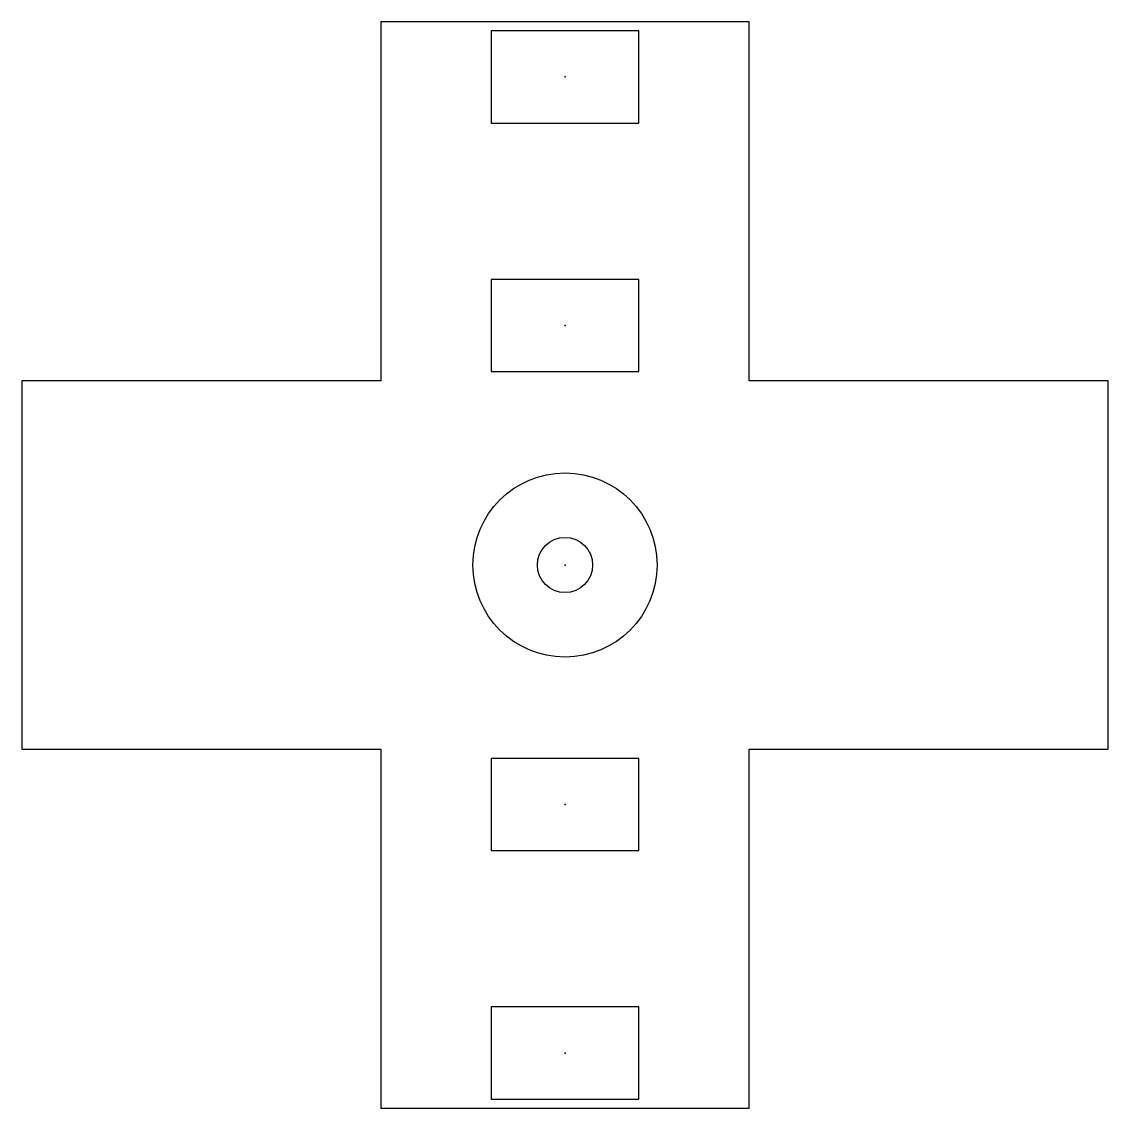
# Model space of a CAD drawing. Header units: millimetres. Extents: x -187 to 187, y -187 to 187.
import ezdxf

# ---------------------------------------------------------------- set-up
doc = ezdxf.new("R2010")
doc.units = ezdxf.units.MM
doc.layers.get('0').update_dxf_attribs({"color": 32, "linetype": 'CONTINUOUS'})
for name, color, linetype in [('Footprint', 32, 'CONTINUOUS'), ('Form', 32, 'CONTINUOUS'), ('Mark', 234, 'CONTINUOUS')]:
    doc.layers.add(name, color=color, linetype=linetype)

msp = doc.modelspace()

# ---------------------------------------------------------------- linework, layer by layer
msp.add_lwpolyline([(-63.5, -187.26), (63.5, -187.26), (63.5, -63.5), (187.26, -63.5), (187.26, 63.5), (63.5, 63.5), (63.5, 187.26), (-63.5, 187.26), (-63.5, 63.5), (-187.26, 63.5), (-187.26, -63.5), (-63.5, -63.5)], close=True)
msp.add_circle((0, 0), 9.53)
msp.add_point((0, 0))
at = {"layer": 'Footprint'}
for points in [[(25.4, 152.33), (25.4, 184.08), (-25.4, 184.08), (-25.4, 152.33)], [(-25.4, 98.42), (-25.4, 66.67), (25.4, 66.67), (25.4, 98.42)], [(-25.4, -66.67), (-25.4, -98.42), (25.4, -98.42), (25.4, -66.67)], [(-25.4, -184.08), (25.4, -184.08), (25.4, -152.33), (-25.4, -152.33)]]:
    msp.add_lwpolyline(points, close=True, dxfattribs=at)
at = {"layer": 'Form'}
for p in [(0, 168.21), (0, 82.55), (0, -82.55), (0, -168.21)]:
    msp.add_point(p, dxfattribs=at)
at = {"layer": 'Mark'}
msp.add_circle((0, 0), 31.75, dxfattribs=at)

doc.saveas('drawing.dxf')
